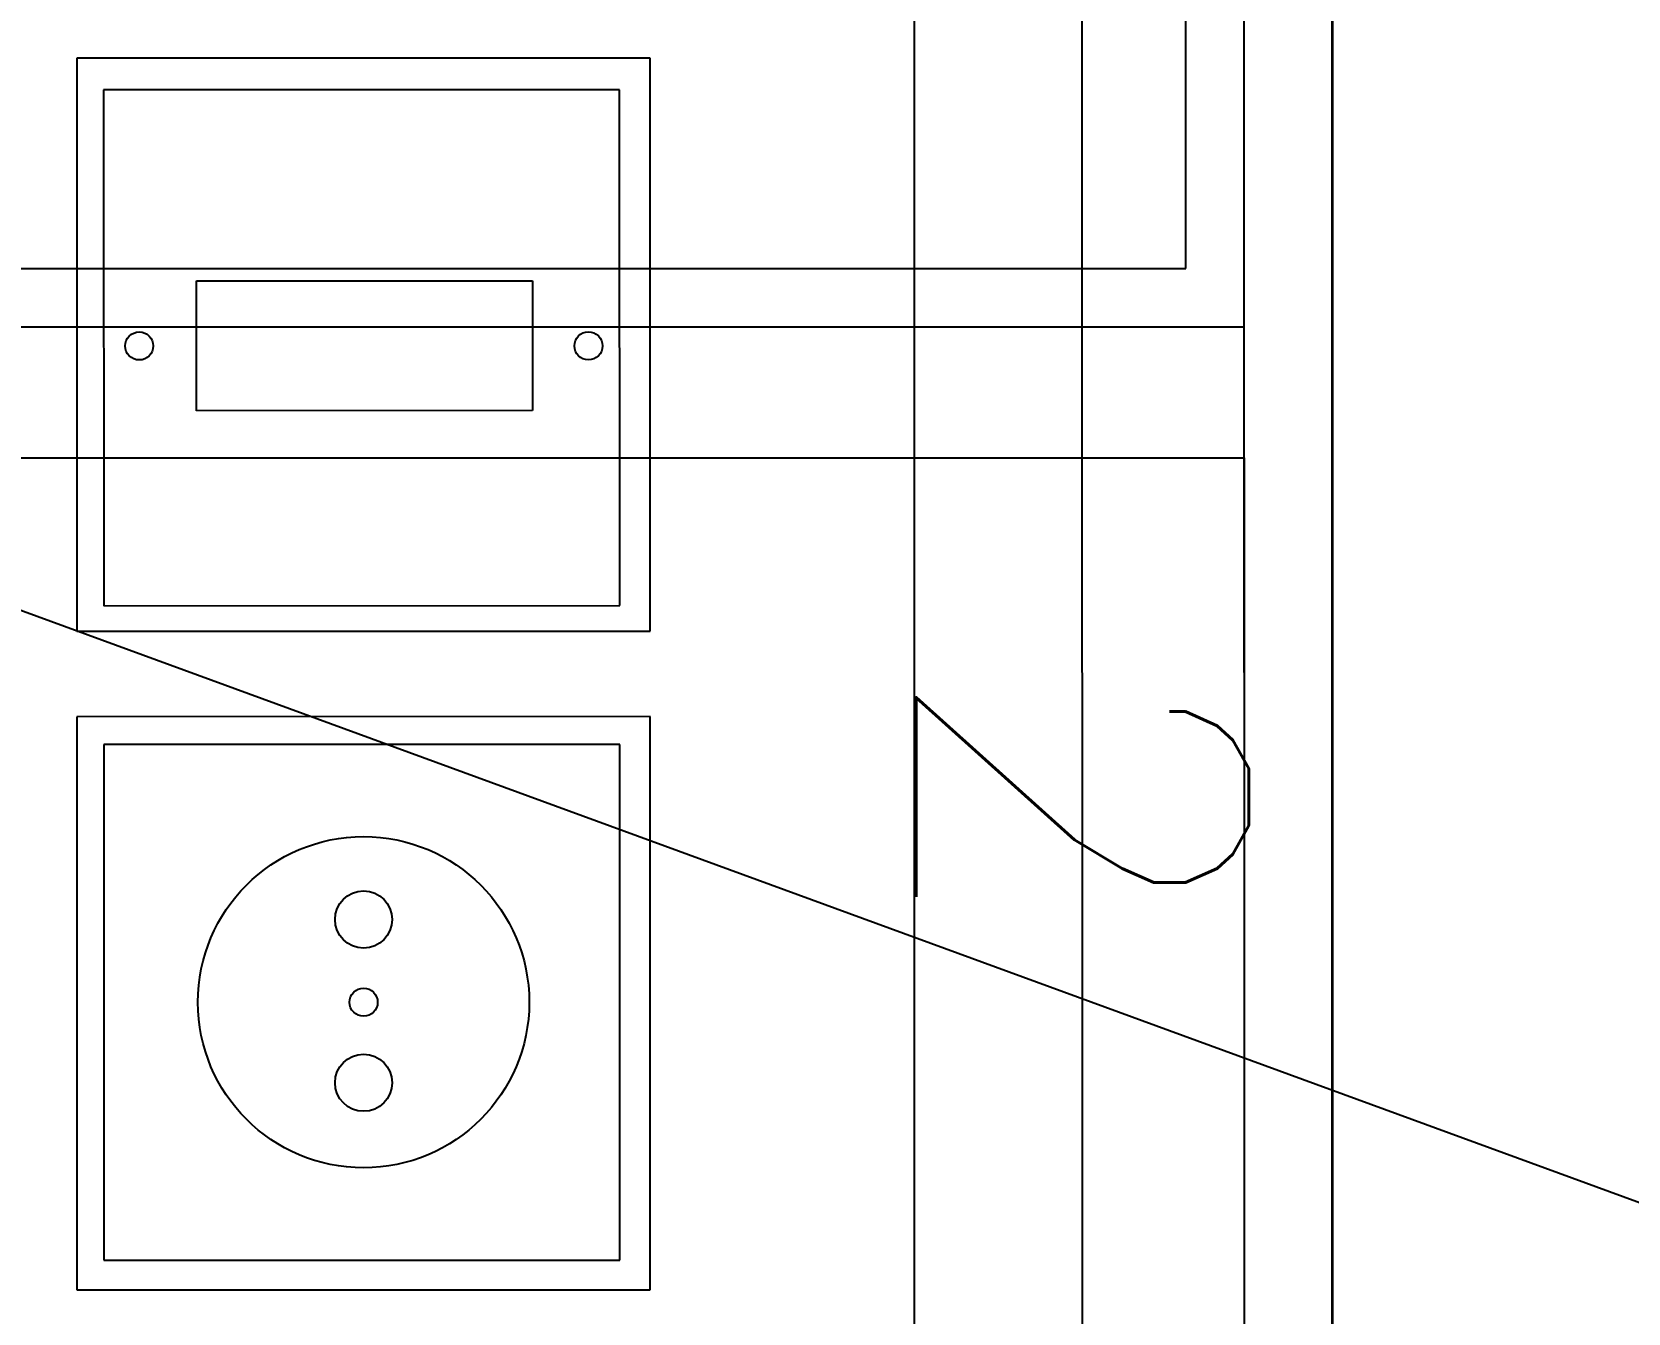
# Model space of a CAD drawing. Header units: inches. Extents: x 567429 to 582707, y 126347 to 133675.
# Drawn here: x 579025.8 to 579080.7, y 129209.8 to 129253.8 of the extents above; entities that cross this region are included whole.
import ezdxf

# ---------------------------------------------------------------- set-up
doc = ezdxf.new("R2010")
doc.units = ezdxf.units.IN
doc.header["$MEASUREMENT"] = 0
for name, color, linetype in [('BORD', 3, 'Continuous'), ('mobl', 11, 'Continuous'), ('SOUND WIRE', 4, 'Continuous'), ('wall kanaf', 4, 'Continuous')]:
    doc.layers.add(name, color=color, linetype=linetype)
doc.styles.add('ROMANS', font='romans.shx')

# ---------------------------------------------------------------- blocks, each defined once
blk = doc.blocks.new('BOARD2')
at = {"layer": 'BORD', "color": 4}
blk.add_line((-163.075, 0), (163.075, 0), dxfattribs=at)
at = {"layer": 'BORD'}
for p, q in [((50.104, -3.204), (127.253, -3.204)), ((127.253, -15.159), (50.104, -15.159)), ((57.024, -24.743), (57.024, -45.534)), ((77.815, -24.743), (57.024, -24.743)), ((77.815, -45.534), (77.815, -24.743)), ((80.914, -24.743), (80.914, -45.534)), ((101.705, -24.743), (80.914, -24.743)), ((101.705, -45.534), (101.705, -24.743)), ((58.175, -25.849), (58.175, -44.561)), ((76.887, -25.849), (58.175, -25.849)), ((76.887, -44.561), (76.887, -25.849)), ((81.921, -25.849), (81.921, -44.561)), ((100.632, -25.849), (81.921, -25.849)), ((100.632, -44.561), (100.632, -25.849)), ((58.175, -44.561), (76.887, -44.561)), ((81.921, -44.561), (100.632, -44.561)), ((57.024, -45.534), (77.815, -45.534)), ((80.914, -45.534), (101.705, -45.534))]:
    blk.add_line(p, q, dxfattribs=at)
at = {"layer": 'BORD', "color": 3}
blk.add_line((53.929, -9.08), (122.172, -9.08), dxfattribs=at)
at = {"layer": 'BORD', "color": 30}
for p, q in [((65.106, -41.193), (65.106, -29.011)), ((65.106, -29.011), (69.815, -29.011)), ((69.815, -29.011), (69.815, -41.193)), ((69.815, -41.193), (65.106, -41.193))]:
    blk.add_line(p, q, dxfattribs=at)
for centre, radius in [((67.466, -26.98), 0.509), ((91.272, -35.138), 6.007), ((91.272, -35.138), 0.509), ((67.466, -43.271), 0.509)]:
    blk.add_circle(centre, radius, dxfattribs=at)
at = {"layer": 'BORD', "color": 2}
for centre in [(88.271, -35.138), (94.193, -35.138)]:
    blk.add_circle(centre, 1.036, dxfattribs=at)
at = {"layer": 'BORD', "color": 2, "style": 'ROMANS'}
blk.add_text('2', height=12.058, dxfattribs=at).set_placement((78.669, -15.096))

msp = doc.modelspace()

# ---------------------------------------------------------------- linework, layer by layer
at = {"layer": 'mobl', "color": 15}
for p, q in [((579067.486, 129243.703), (579067.486, 129288.703)), ((579065.486, 129245.703), (579065.486, 129286.703)), ((579022.486, 129245.703), (579065.486, 129245.703)), ((579022.486, 129243.703), (579067.486, 129243.703)), ((578867.486, 129239.203), (579067.486, 129239.203)), ((579067.486, 129239.203), (579067.486, 129149.203))]:
    msp.add_line(p, q, dxfattribs=at)
at = {"layer": 'SOUND WIRE'}
msp.add_line((578730.585, 129341.887, 0), (579377.699, 129105.052, 0), dxfattribs=at)
at = {"layer": 'wall kanaf', "color": 15, "lineweight": 20, "ltscale": 0.1}
msp.add_line((579070.486, 129535.289), (579070.486, 129082.789), dxfattribs=at)

# ---------------------------------------------------------------- block references
at = {"layer": 'BORD', "ltscale": 5, "xscale": 0.947301618010808, "yscale": 0.947301618010808, "zscale": 0.947301618010808, "rotation": 270.0091431634974}
msp.add_blockref('BOARD2', (579070.511, 129306.963), dxfattribs=at)

doc.saveas('drawing.dxf')
